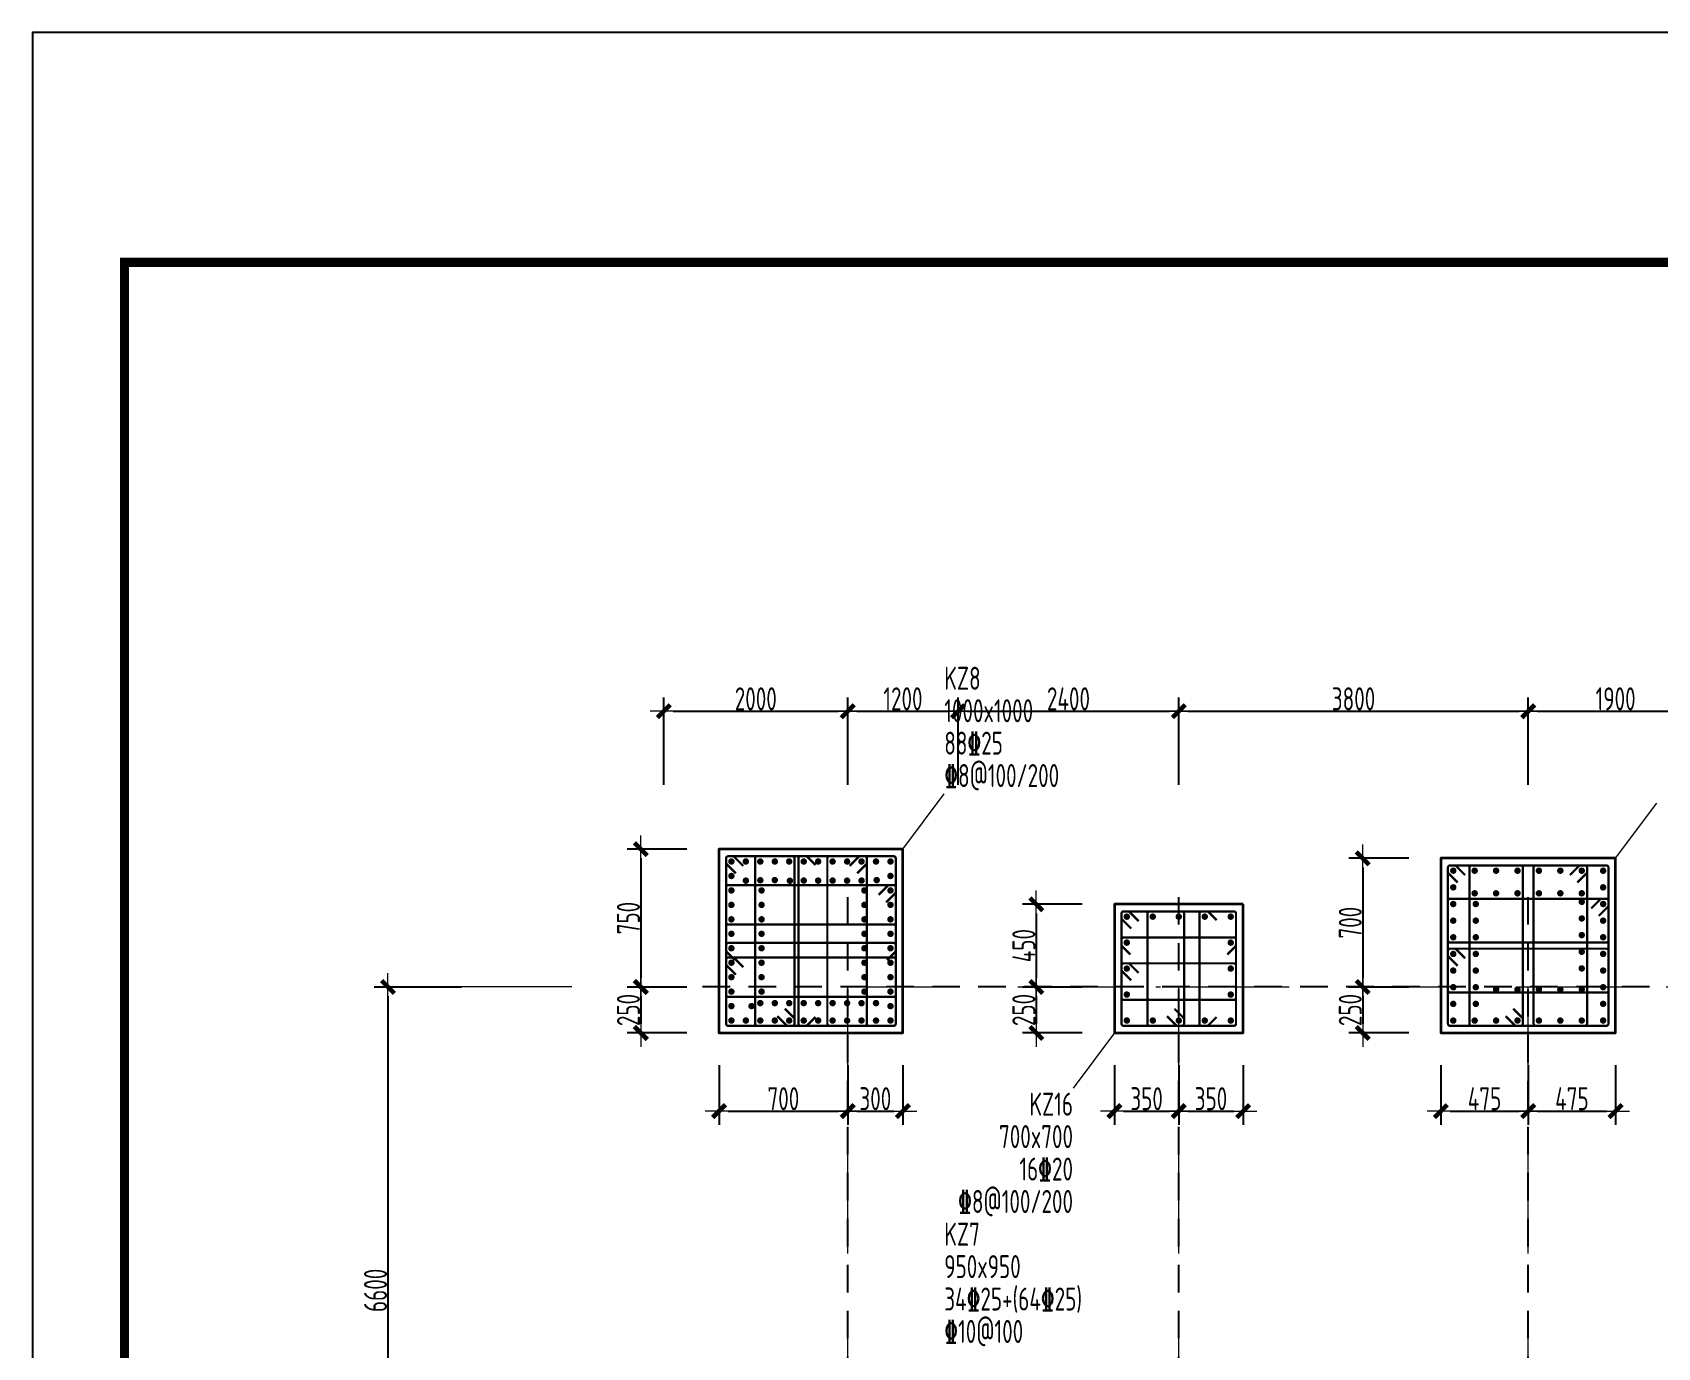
# Model space of a CAD drawing. Header units: millimetres. Extents: x 539196 to 807275, y 431843 to 1156631.
# Drawn here: x 603403 to 621074, y 1006237 to 1020543 of the extents above; entities that cross this region are included whole.
import ezdxf
from ezdxf.enums import TextEntityAlignment as Align

# ---------------------------------------------------------------- set-up
doc = ezdxf.new("R2010")
doc.units = ezdxf.units.MM
doc.header["$MEASUREMENT"] = 0
for name, pattern in [('DOTE', [2.42, 2, -0.2, 0.02, -0.2]), ('点划线', [1850, 1200, -300, 50, -300]), ('虚线', [500, 300, -200])]:
    doc.linetypes.add(name, pattern=pattern)
doc.layers.add('DOTE', color=1, linetype='DOTE')
doc.layers.add('PUB_TITLE', color=4, linetype='Continuous')
for name, color, linetype, lineweight in [('柱尺寸标注', 3, 'Continuous', 18), ('柱标注引线', 2, 'Continuous', 18), ('柱箍筋', 1, 'Continuous', 25), ('柱纵筋', 1, 'Continuous', 70), ('柱集中标注', 2, 'Continuous', 18), ('砼柱', 2, 'Continuous', 35), ('网格', 9, '点划线', 18), ('轴线标注', 3, 'Continuous', 18)]:
    doc.layers.add(name, color=color, linetype=linetype, lineweight=lineweight)
doc.styles.add('样式 1_yjk_yjk_yjk_yjk_yjk', font='yjkeng.shx', dxfattribs={"width": 0.7, "bigfont": 'yjkchn.shx'})
doc.dimstyles.new('盈建科结构_yjk_yjk_yjk_yjk_yjk', dxfattribs={"dimscale": 100, "dimtxt": 2.5, "dimasz": 1, "dimexe": 1.5, "dimexo": 0.625, "dimgap": 0.1, "dimtad": 1, "dimdec": 0, "dimrnd": 1, "dimzin": 0, "dimdsep": 46, "dimtxsty": '样式 1_yjk_yjk_yjk_yjk_yjk', "dimblk": '_yjkbk', "dimblk1": 'ARCHTICK', "dimblk2": 'ARCHTICK', "dimcen": 0.09, "dimadec": 0, "dimazin": 0, "dimtfac": 1, "dimtdec": 4, "dimtix": 1, "dimtmove": 2, "dimatfit": 3, "dimfxl": 0, "dimtolj": 1, "dimtzin": 0, "dimarcsym": 0})

# ---------------------------------------------------------------- blocks, each defined once
blk = doc.blocks.new('_yjkbk')
blk.add_line((-1, 0), (1.5, 0))
blk.add_lwpolyline([(-0.7, -0.7, 0.5, 0.5, 0), (0.7, 0.7, 0.5, 0.5, 0)], format="xyseb")
blk = doc.blocks.new('*D1628')
at = {"layer": 'Defpoints', "color": 0}
for p in [(610868, 1009659), (612268, 1009659), (612268, 1008809)]:
    blk.add_point(p, dxfattribs=at)
at = {"layer": '柱尺寸标注', "color": 0, "lineweight": -2}
for p, q in [((610868, 1009309), (610868, 1008659)), ((612268, 1009309), (612268, 1008659)), ((610968, 1008809), (612168, 1008809))]:
    blk.add_line(p, q, dxfattribs=at)
at = {"layer": '柱尺寸标注', "color": 0, "lineweight": -2, "xscale": 100, "yscale": 100, "zscale": 100, "rotation": 180}
blk.add_blockref('_yjkbk', (610868, 1008809), dxfattribs=at)
at = {"layer": '柱尺寸标注', "color": 0, "lineweight": -2, "xscale": 100, "yscale": 100, "zscale": 100}
blk.add_blockref('_yjkbk', (612268, 1008809), dxfattribs=at)
at = {"layer": '柱尺寸标注', "color": 0, "insert": (611568, 1008944), "char_height": 250, "attachment_point": 5, "style": '样式 1_yjk_yjk_yjk_yjk_yjk'}
blk.add_mtext('\\A1;700', dxfattribs=at)
blk = doc.blocks.new('_ARCHTICK')
at = {"color": 0, "linetype": 'ByBlock', "const_width": 0.15}
blk.add_lwpolyline([(-0.5, -0.5), (0.5, 0.5)], dxfattribs=at)
blk = doc.blocks.new('*D1629')
at = {"layer": 'Defpoints', "color": 0}
for p in [(612268, 1009659), (612868, 1009659), (612868, 1008809)]:
    blk.add_point(p, dxfattribs=at)
at = {"layer": '柱尺寸标注', "color": 0, "lineweight": -2}
for p, q in [((612268, 1009309), (612268, 1008659)), ((612868, 1009309), (612868, 1008659)), ((612368, 1008809), (612768, 1008809))]:
    blk.add_line(p, q, dxfattribs=at)
at = {"layer": '柱尺寸标注', "color": 0, "lineweight": -2, "xscale": 100, "yscale": 100, "zscale": 100, "rotation": 180}
blk.add_blockref('_yjkbk', (612268, 1008809), dxfattribs=at)
at = {"layer": '柱尺寸标注', "color": 0, "lineweight": -2, "xscale": 100, "yscale": 100, "zscale": 100}
blk.add_blockref('_yjkbk', (612868, 1008809), dxfattribs=at)
at = {"layer": '柱尺寸标注', "color": 0, "insert": (612568, 1008944), "char_height": 250, "attachment_point": 5, "style": '样式 1_yjk_yjk_yjk_yjk_yjk'}
blk.add_mtext('\\A1;300', dxfattribs=at)
blk = doc.blocks.new('*D1630')
at = {"layer": 'Defpoints', "color": 0}
for p in [(610868, 1011659), (610018, 1010159), (610868, 1010159)]:
    blk.add_point(p, dxfattribs=at)
at = {"layer": '柱尺寸标注', "color": 0, "lineweight": -2}
for p, q in [((610518, 1011659), (609868, 1011659)), ((610018, 1011559), (610018, 1010259)), ((610518, 1010159), (609868, 1010159))]:
    blk.add_line(p, q, dxfattribs=at)
at = {"layer": '柱尺寸标注', "color": 0, "lineweight": -2, "xscale": 100, "yscale": 100, "zscale": 100}
for p, rotation in [((610018, 1011659), 90), ((610018, 1010159), 270)]:
    blk.add_blockref('_yjkbk', p, dxfattribs=dict(at, rotation=rotation))
at = {"layer": '柱尺寸标注', "color": 0, "insert": (609883, 1010909), "char_height": 250, "attachment_point": 5, "rotation": 90, "style": '样式 1_yjk_yjk_yjk_yjk_yjk'}
blk.add_mtext('\\A1;750', dxfattribs=at)
blk = doc.blocks.new('*D1631')
at = {"layer": 'Defpoints', "color": 0}
for p in [(610868, 1010159), (610018, 1009659), (610868, 1009659)]:
    blk.add_point(p, dxfattribs=at)
at = {"layer": '柱尺寸标注', "color": 0, "lineweight": -2}
for p, q in [((610518, 1010159), (609868, 1010159)), ((610018, 1010059), (610018, 1009759)), ((610518, 1009659), (609868, 1009659))]:
    blk.add_line(p, q, dxfattribs=at)
at = {"layer": '柱尺寸标注', "color": 0, "lineweight": -2, "xscale": 100, "yscale": 100, "zscale": 100}
for p, rotation in [((610018, 1010159), 90), ((610018, 1009659), 270)]:
    blk.add_blockref('_yjkbk', p, dxfattribs=dict(at, rotation=rotation))
at = {"layer": '柱尺寸标注', "color": 0, "insert": (609883, 1009909), "char_height": 250, "attachment_point": 5, "rotation": 90, "style": '样式 1_yjk_yjk_yjk_yjk_yjk'}
blk.add_mtext('\\A1;250', dxfattribs=at)
blk = doc.blocks.new('*D1648')
at = {"layer": 'Defpoints', "color": 0}
for p in [(615168, 1009659), (615868, 1009659), (615868, 1008809)]:
    blk.add_point(p, dxfattribs=at)
at = {"layer": '柱尺寸标注', "color": 0, "lineweight": -2}
for p, q in [((615168, 1009309), (615168, 1008659)), ((615868, 1009309), (615868, 1008659)), ((615268, 1008809), (615768, 1008809))]:
    blk.add_line(p, q, dxfattribs=at)
at = {"layer": '柱尺寸标注', "color": 0, "lineweight": -2, "xscale": 100, "yscale": 100, "zscale": 100, "rotation": 180}
blk.add_blockref('_yjkbk', (615168, 1008809), dxfattribs=at)
at = {"layer": '柱尺寸标注', "color": 0, "lineweight": -2, "xscale": 100, "yscale": 100, "zscale": 100}
blk.add_blockref('_yjkbk', (615868, 1008809), dxfattribs=at)
at = {"layer": '柱尺寸标注', "color": 0, "insert": (615518, 1008944), "char_height": 250, "attachment_point": 5, "style": '样式 1_yjk_yjk_yjk_yjk_yjk'}
blk.add_mtext('\\A1;350', dxfattribs=at)
blk = doc.blocks.new('*D1649')
at = {"layer": 'Defpoints', "color": 0}
for p in [(615868, 1009659), (616568, 1009659), (616568, 1008809)]:
    blk.add_point(p, dxfattribs=at)
at = {"layer": '柱尺寸标注', "color": 0, "lineweight": -2}
for p, q in [((615868, 1009309), (615868, 1008659)), ((616568, 1009309), (616568, 1008659)), ((615968, 1008809), (616468, 1008809))]:
    blk.add_line(p, q, dxfattribs=at)
at = {"layer": '柱尺寸标注', "color": 0, "lineweight": -2, "xscale": 100, "yscale": 100, "zscale": 100, "rotation": 180}
blk.add_blockref('_yjkbk', (615868, 1008809), dxfattribs=at)
at = {"layer": '柱尺寸标注', "color": 0, "lineweight": -2, "xscale": 100, "yscale": 100, "zscale": 100}
blk.add_blockref('_yjkbk', (616568, 1008809), dxfattribs=at)
at = {"layer": '柱尺寸标注', "color": 0, "insert": (616218, 1008944), "char_height": 250, "attachment_point": 5, "style": '样式 1_yjk_yjk_yjk_yjk_yjk'}
blk.add_mtext('\\A1;350', dxfattribs=at)
blk = doc.blocks.new('*D1650')
at = {"layer": 'Defpoints', "color": 0}
for p in [(615168, 1011059), (614318, 1010159), (615168, 1010159)]:
    blk.add_point(p, dxfattribs=at)
at = {"layer": '柱尺寸标注', "color": 0, "lineweight": -2}
for p, q in [((614818, 1011059), (614168, 1011059)), ((614318, 1010959), (614318, 1010259)), ((614818, 1010159), (614168, 1010159))]:
    blk.add_line(p, q, dxfattribs=at)
at = {"layer": '柱尺寸标注', "color": 0, "lineweight": -2, "xscale": 100, "yscale": 100, "zscale": 100}
for p, rotation in [((614318, 1011059), 90), ((614318, 1010159), 270)]:
    blk.add_blockref('_yjkbk', p, dxfattribs=dict(at, rotation=rotation))
at = {"layer": '柱尺寸标注', "color": 0, "insert": (614183, 1010609), "char_height": 250, "attachment_point": 5, "rotation": 90, "style": '样式 1_yjk_yjk_yjk_yjk_yjk'}
blk.add_mtext('\\A1;450', dxfattribs=at)
blk = doc.blocks.new('*D1651')
at = {"layer": 'Defpoints', "color": 0}
for p in [(615168, 1010159), (614318, 1009659), (615168, 1009659)]:
    blk.add_point(p, dxfattribs=at)
at = {"layer": '柱尺寸标注', "color": 0, "lineweight": -2}
for p, q in [((614818, 1010159), (614168, 1010159)), ((614318, 1010059), (614318, 1009759)), ((614818, 1009659), (614168, 1009659))]:
    blk.add_line(p, q, dxfattribs=at)
at = {"layer": '柱尺寸标注', "color": 0, "lineweight": -2, "xscale": 100, "yscale": 100, "zscale": 100}
for p, rotation in [((614318, 1010159), 90), ((614318, 1009659), 270)]:
    blk.add_blockref('_yjkbk', p, dxfattribs=dict(at, rotation=rotation))
at = {"layer": '柱尺寸标注', "color": 0, "insert": (614183, 1009909), "char_height": 250, "attachment_point": 5, "rotation": 90, "style": '样式 1_yjk_yjk_yjk_yjk_yjk'}
blk.add_mtext('\\A1;250', dxfattribs=at)
blk = doc.blocks.new('*D1664')
at = {"layer": 'Defpoints', "color": 0}
for p in [(618718, 1009659), (619668, 1009659), (619668, 1008809)]:
    blk.add_point(p, dxfattribs=at)
at = {"layer": '柱尺寸标注', "color": 0, "lineweight": -2}
for p, q in [((618718, 1009309), (618718, 1008659)), ((619668, 1009309), (619668, 1008659)), ((618818, 1008809), (619568, 1008809))]:
    blk.add_line(p, q, dxfattribs=at)
at = {"layer": '柱尺寸标注', "color": 0, "lineweight": -2, "xscale": 100, "yscale": 100, "zscale": 100, "rotation": 180}
blk.add_blockref('_yjkbk', (618718, 1008809), dxfattribs=at)
at = {"layer": '柱尺寸标注', "color": 0, "lineweight": -2, "xscale": 100, "yscale": 100, "zscale": 100}
blk.add_blockref('_yjkbk', (619668, 1008809), dxfattribs=at)
at = {"layer": '柱尺寸标注', "color": 0, "insert": (619193, 1008944), "char_height": 250, "attachment_point": 5, "style": '样式 1_yjk_yjk_yjk_yjk_yjk'}
blk.add_mtext('\\A1;475', dxfattribs=at)
blk = doc.blocks.new('*D1665')
at = {"layer": 'Defpoints', "color": 0}
for p in [(619668, 1009659), (620618, 1009659), (620618, 1008809)]:
    blk.add_point(p, dxfattribs=at)
at = {"layer": '柱尺寸标注', "color": 0, "lineweight": -2}
for p, q in [((619668, 1009309), (619668, 1008659)), ((620618, 1009309), (620618, 1008659)), ((619768, 1008809), (620518, 1008809))]:
    blk.add_line(p, q, dxfattribs=at)
at = {"layer": '柱尺寸标注', "color": 0, "lineweight": -2, "xscale": 100, "yscale": 100, "zscale": 100, "rotation": 180}
blk.add_blockref('_yjkbk', (619668, 1008809), dxfattribs=at)
at = {"layer": '柱尺寸标注', "color": 0, "lineweight": -2, "xscale": 100, "yscale": 100, "zscale": 100}
blk.add_blockref('_yjkbk', (620618, 1008809), dxfattribs=at)
at = {"layer": '柱尺寸标注', "color": 0, "insert": (620143, 1008944), "char_height": 250, "attachment_point": 5, "style": '样式 1_yjk_yjk_yjk_yjk_yjk'}
blk.add_mtext('\\A1;475', dxfattribs=at)
blk = doc.blocks.new('*D1666')
at = {"layer": 'Defpoints', "color": 0}
for p in [(618718, 1011559), (617868, 1010159), (618718, 1010159)]:
    blk.add_point(p, dxfattribs=at)
at = {"layer": '柱尺寸标注', "color": 0, "lineweight": -2}
for p, q in [((618368, 1011559), (617718, 1011559)), ((617868, 1011459), (617868, 1010259)), ((618368, 1010159), (617718, 1010159))]:
    blk.add_line(p, q, dxfattribs=at)
at = {"layer": '柱尺寸标注', "color": 0, "lineweight": -2, "xscale": 100, "yscale": 100, "zscale": 100}
for p, rotation in [((617868, 1011559), 90), ((617868, 1010159), 270)]:
    blk.add_blockref('_yjkbk', p, dxfattribs=dict(at, rotation=rotation))
at = {"layer": '柱尺寸标注', "color": 0, "insert": (617733, 1010859), "char_height": 250, "attachment_point": 5, "rotation": 90, "style": '样式 1_yjk_yjk_yjk_yjk_yjk'}
blk.add_mtext('\\A1;700', dxfattribs=at)
blk = doc.blocks.new('*D1667')
at = {"layer": 'Defpoints', "color": 0}
for p in [(618718, 1010159), (617868, 1009659), (618718, 1009659)]:
    blk.add_point(p, dxfattribs=at)
at = {"layer": '柱尺寸标注', "color": 0, "lineweight": -2}
for p, q in [((618368, 1010159), (617718, 1010159)), ((617868, 1010059), (617868, 1009759)), ((618368, 1009659), (617718, 1009659))]:
    blk.add_line(p, q, dxfattribs=at)
at = {"layer": '柱尺寸标注', "color": 0, "lineweight": -2, "xscale": 100, "yscale": 100, "zscale": 100}
for p, rotation in [((617868, 1010159), 90), ((617868, 1009659), 270)]:
    blk.add_blockref('_yjkbk', p, dxfattribs=dict(at, rotation=rotation))
at = {"layer": '柱尺寸标注', "color": 0, "insert": (617733, 1009909), "char_height": 250, "attachment_point": 5, "rotation": 90, "style": '样式 1_yjk_yjk_yjk_yjk_yjk'}
blk.add_mtext('\\A1;250', dxfattribs=at)
blk = doc.blocks.new('*D18')
at = {"layer": 'Defpoints', "color": 0}
for p in [(612268, 1013159), (610268, 1010159), (612268, 1010159)]:
    blk.add_point(p, dxfattribs=at)
at = {"layer": '轴线标注', "color": 0, "lineweight": -2}
for p, q in [((610268, 1012359), (610268, 1013309)), ((612268, 1012359), (612268, 1013309)), ((610368, 1013159), (612168, 1013159))]:
    blk.add_line(p, q, dxfattribs=at)
at = {"layer": '轴线标注', "color": 0, "lineweight": -2, "xscale": 100, "yscale": 100, "zscale": 100, "rotation": 180}
blk.add_blockref('_yjkbk', (610268, 1013159), dxfattribs=at)
at = {"layer": '轴线标注', "color": 0, "lineweight": -2, "xscale": 100, "yscale": 100, "zscale": 100}
blk.add_blockref('_yjkbk', (612268, 1013159), dxfattribs=at)
at = {"layer": '轴线标注', "color": 0, "insert": (611268, 1013294), "char_height": 250, "attachment_point": 5, "style": '样式 1_yjk_yjk_yjk_yjk_yjk'}
blk.add_mtext('\\A1;2000', dxfattribs=at)
blk = doc.blocks.new('*D20')
at = {"layer": 'Defpoints', "color": 0}
for p in [(613468, 1013159), (612268, 1010159), (613468, 1010159)]:
    blk.add_point(p, dxfattribs=at)
at = {"layer": '轴线标注', "color": 0, "lineweight": -2}
for p, q in [((612268, 1012359), (612268, 1013309)), ((613468, 1012359), (613468, 1013309)), ((612368, 1013159), (613368, 1013159))]:
    blk.add_line(p, q, dxfattribs=at)
at = {"layer": '轴线标注', "color": 0, "lineweight": -2, "xscale": 100, "yscale": 100, "zscale": 100, "rotation": 180}
blk.add_blockref('_yjkbk', (612268, 1013159), dxfattribs=at)
at = {"layer": '轴线标注', "color": 0, "lineweight": -2, "xscale": 100, "yscale": 100, "zscale": 100}
blk.add_blockref('_yjkbk', (613468, 1013159), dxfattribs=at)
at = {"layer": '轴线标注', "color": 0, "insert": (612868, 1013294), "char_height": 250, "attachment_point": 5, "style": '样式 1_yjk_yjk_yjk_yjk_yjk'}
blk.add_mtext('\\A1;1200', dxfattribs=at)
blk = doc.blocks.new('*D22')
at = {"layer": 'Defpoints', "color": 0}
for p in [(615868, 1013159), (613468, 1010159), (615868, 1010159)]:
    blk.add_point(p, dxfattribs=at)
at = {"layer": '轴线标注', "color": 0, "lineweight": -2}
for p, q in [((613468, 1012359), (613468, 1013309)), ((615868, 1012359), (615868, 1013309)), ((613568, 1013159), (615768, 1013159))]:
    blk.add_line(p, q, dxfattribs=at)
at = {"layer": '轴线标注', "color": 0, "lineweight": -2, "xscale": 100, "yscale": 100, "zscale": 100, "rotation": 180}
blk.add_blockref('_yjkbk', (613468, 1013159), dxfattribs=at)
at = {"layer": '轴线标注', "color": 0, "lineweight": -2, "xscale": 100, "yscale": 100, "zscale": 100}
blk.add_blockref('_yjkbk', (615868, 1013159), dxfattribs=at)
at = {"layer": '轴线标注', "color": 0, "insert": (614668, 1013294), "char_height": 250, "attachment_point": 5, "style": '样式 1_yjk_yjk_yjk_yjk_yjk'}
blk.add_mtext('\\A1;2400', dxfattribs=at)
blk = doc.blocks.new('*D24')
at = {"layer": 'Defpoints', "color": 0}
for p in [(619668, 1013159), (615868, 1010159), (619668, 1010159)]:
    blk.add_point(p, dxfattribs=at)
at = {"layer": '轴线标注', "color": 0, "lineweight": -2}
for p, q in [((615868, 1012359), (615868, 1013309)), ((619668, 1012359), (619668, 1013309)), ((615968, 1013159), (619568, 1013159))]:
    blk.add_line(p, q, dxfattribs=at)
at = {"layer": '轴线标注', "color": 0, "lineweight": -2, "xscale": 100, "yscale": 100, "zscale": 100, "rotation": 180}
blk.add_blockref('_yjkbk', (615868, 1013159), dxfattribs=at)
at = {"layer": '轴线标注', "color": 0, "lineweight": -2, "xscale": 100, "yscale": 100, "zscale": 100}
blk.add_blockref('_yjkbk', (619668, 1013159), dxfattribs=at)
at = {"layer": '轴线标注', "color": 0, "insert": (617768, 1013294), "char_height": 250, "attachment_point": 5, "style": '样式 1_yjk_yjk_yjk_yjk_yjk'}
blk.add_mtext('\\A1;3800', dxfattribs=at)
blk = doc.blocks.new('*D26')
at = {"layer": 'Defpoints', "color": 0}
for p in [(621568, 1013159), (619668, 1010159), (621568, 1010159)]:
    blk.add_point(p, dxfattribs=at)
at = {"layer": '轴线标注', "color": 0, "lineweight": -2}
for p, q in [((619668, 1012359), (619668, 1013309)), ((621568, 1012359), (621568, 1013309)), ((619768, 1013159), (621468, 1013159))]:
    blk.add_line(p, q, dxfattribs=at)
at = {"layer": '轴线标注', "color": 0, "lineweight": -2, "xscale": 100, "yscale": 100, "zscale": 100, "rotation": 180}
blk.add_blockref('_yjkbk', (619668, 1013159), dxfattribs=at)
at = {"layer": '轴线标注', "color": 0, "lineweight": -2, "xscale": 100, "yscale": 100, "zscale": 100}
blk.add_blockref('_yjkbk', (621568, 1013159), dxfattribs=at)
at = {"layer": '轴线标注', "color": 0, "insert": (620618, 1013294), "char_height": 250, "attachment_point": 5, "style": '样式 1_yjk_yjk_yjk_yjk_yjk'}
blk.add_mtext('\\A1;1900', dxfattribs=at)
blk = doc.blocks.new('*D47')
at = {"layer": 'Defpoints', "color": 0}
for p in [(610268, 1010159), (607268, 1003559), (610268, 1003559)]:
    blk.add_point(p, dxfattribs=at)
at = {"layer": '轴线标注', "color": 0, "lineweight": -2}
for p, q in [((608068, 1010159), (607118, 1010159)), ((607268, 1010059), (607268, 1003659)), ((608068, 1003559), (607118, 1003559))]:
    blk.add_line(p, q, dxfattribs=at)
at = {"layer": '轴线标注', "color": 0, "lineweight": -2, "xscale": 100, "yscale": 100, "zscale": 100}
for p, rotation in [((607268, 1010159), 90), ((607268, 1003559), 270)]:
    blk.add_blockref('_yjkbk', p, dxfattribs=dict(at, rotation=rotation))
at = {"layer": '轴线标注', "color": 0, "insert": (607133, 1006859), "char_height": 250, "attachment_point": 5, "rotation": 90, "style": '样式 1_yjk_yjk_yjk_yjk_yjk'}
blk.add_mtext('\\A1;6600', dxfattribs=at)
blk = doc.blocks.new('jzzw')
at = {"layer": 'DOTE', "color": 1, "linetype": '虚线'}
for p, q in [((913786, 872027), (913786, 890469)), ((913786, 872027), (913786, 890469)), ((917386, 872027), (917386, 890469)), ((921186, 872027), (921186, 890469)), ((952506, 889349), (912186, 889349)), ((952506, 889349), (912186, 889349)), ((952506, 889349), (912186, 889349)), ((952506, 889349), (912186, 889349))]:
    blk.add_line(p, q, dxfattribs=at)

msp = doc.modelspace()

# ---------------------------------------------------------------- linework, layer by layer
at = {"layer": 'PUB_TITLE'}
msp.add_lwpolyline([(603402.6, 936443), (662802.6, 936443), (662802.6, 1020543), (603402.6, 1020543)], close=True, dxfattribs=at)
at = {"layer": 'PUB_TITLE', "const_width": 100}
msp.add_lwpolyline([(604402.6, 937443), (661802.6, 937443), (661802.6, 1018043), (604402.6, 1018043)], close=True, dxfattribs=at)
at = {"layer": '柱标注引线'}
for p, q in [((612867.6, 1011659.2), (613317.6, 1012259.2)), ((620617.6, 1011559.2), (621067.6, 1012159.2)), ((615167.6, 1009659.2), (614717.6, 1009059.2))]:
    msp.add_line(p, q, dxfattribs=at)
at = {"layer": '柱箍筋', "const_width": 25}
for points in [[(611131.6, 1011476.5), (611033.4, 1011574.8, 0.1989124), (611016.6, 1011581.7), (610968.8, 1011581.7, 0.4142136), (610945.1, 1011558), (610945.1, 1009760.5, 0.4142136), (610968.8, 1009736.7), (612766.3, 1009736.7, 0.4142136), (612790.1, 1009760.5), (612790.1, 1011558, 0.4142136), (612766.3, 1011581.7), (610968.8, 1011581.7, 0.4142136), (610945.1, 1011558), (610945.1, 1011510.2, 0.1989124), (610952, 1011493.5), (611050.3, 1011395.2)], [(611502.6, 1009842), (611600.9, 1009743.7, 0.1989124), (611617.7, 1009736.7), (611665.4, 1009736.7, 0.4142136), (611689.2, 1009760.5), (611689.2, 1011558, 0.4142136), (611665.4, 1011581.7), (611283.4, 1011581.7, 0.4142136), (611259.6, 1011558), (611259.6, 1009760.5, 0.4142136), (611283.4, 1009736.7), (611665.4, 1009736.7, 0.4142136), (611689.2, 1009760.5), (611689.2, 1009808.2, 0.1989124), (611682.2, 1009825), (611583.9, 1009923.3)], [(611918, 1009832.1), (611829.6, 1009743.7, -0.131362), (611802.9, 1009736.7), (611755.2, 1009736.7, -0.4142136), (611731.5, 1009760.5), (611731.5, 1011558, -0.4142136), (611755.2, 1011581.7), (611802.9, 1011581.7, -0.131362), (611829.6, 1011574.8), (611918, 1011486.4)], [(612289, 1011476.5), (612387.3, 1011574.8, -0.1989124), (612404.1, 1011581.7), (612451.8, 1011581.7, -0.4142136), (612475.5, 1011558), (612475.5, 1009760.5, -0.4142136), (612451.8, 1009736.7), (612069.7, 1009736.7, -0.4142136), (612046, 1009760.5), (612046, 1011558, -0.4142136), (612069.7, 1011581.7), (612451.8, 1011581.7, -0.4142136), (612475.5, 1011558), (612475.5, 1011510.2, -0.1989124), (612468.6, 1011493.5), (612370.3, 1011395.2)], [(618981.6, 1011376.5), (618883.4, 1011474.8, 0.1989124), (618866.6, 1011481.7), (618818.8, 1011481.7, 0.4142136), (618795.1, 1011458), (618795.1, 1009760.5, 0.4142136), (618818.8, 1009736.7), (620516.3, 1009736.7, 0.4142136), (620540.1, 1009760.5), (620540.1, 1011458, 0.4142136), (620516.3, 1011481.7), (618818.8, 1011481.7, 0.4142136), (618795.1, 1011458), (618795.1, 1011410.2, 0.1989124), (618802, 1011393.5), (618900.3, 1011295.2)], [(619422.1, 1009842), (619520.4, 1009743.7, 0.1989124), (619537.2, 1009736.7), (619584.9, 1009736.7, 0.4142136), (619608.7, 1009760.5), (619608.7, 1011458, 0.4142136), (619584.9, 1011481.7), (619051.7, 1011481.7, 0.4142136), (619027.9, 1011458), (619027.9, 1009760.5, 0.4142136), (619051.7, 1009736.7), (619584.9, 1009736.7, 0.4142136), (619608.7, 1009760.5), (619608.7, 1009808.2, 0.1989124), (619601.7, 1009825), (619503.4, 1009923.3)], [(620120.7, 1011376.5), (620219, 1011474.8, -0.1989124), (620235.8, 1011481.7), (620283.5, 1011481.7, -0.4142136), (620307.2, 1011458), (620307.2, 1009760.5, -0.4142136), (620283.5, 1009736.7), (619750.3, 1009736.7, -0.4142136), (619726.5, 1009760.5), (619726.5, 1011458, -0.4142136), (619750.3, 1011481.7), (620283.5, 1011481.7, -0.4142136), (620307.2, 1011458), (620307.2, 1011410.2, -0.1989124), (620300.3, 1011393.5), (620202, 1011295.2)], [(612684.9, 1011080.6), (612783.1, 1011178.9, 0.1989124), (612790.1, 1011195.7), (612790.1, 1011243.4, 0.4142136), (612766.3, 1011267.2), (610968.8, 1011267.2, 0.4142136), (610945.1, 1011243.4), (610945.1, 1010861.4, 0.4142136), (610968.8, 1010837.6), (612766.3, 1010837.6, 0.4142136), (612790.1, 1010861.4), (612790.1, 1011243.4, 0.4142136), (612766.3, 1011267.2), (612718.6, 1011267.2, 0.1989124), (612701.8, 1011260.2), (612603.5, 1011162)], [(620434.9, 1010933), (620533.1, 1011031.2, 0.1989124), (620540.1, 1011048), (620540.1, 1011095.8, 0.4142136), (620516.3, 1011119.5), (618818.8, 1011119.5, 0.4142136), (618795.1, 1011095.8), (618795.1, 1010666, 0.4142136), (618818.8, 1010642.3), (620516.3, 1010642.3, 0.4142136), (620540.1, 1010666), (620540.1, 1011095.8, 0.4142136), (620516.3, 1011119.5), (620468.6, 1011119.5, 0.1989124), (620451.8, 1011112.5), (620353.5, 1011014.3)], [(615431.6, 1010876.5), (615333.4, 1010974.8, 0.1989124), (615316.6, 1010981.7), (615268.8, 1010981.7, 0.4142136), (615245.1, 1010958), (615245.1, 1009760.5, 0.4142136), (615268.8, 1009736.7), (616466.3, 1009736.7, 0.4142136), (616490.1, 1009760.5), (616490.1, 1010958, 0.4142136), (616466.3, 1010981.7), (615268.8, 1010981.7, 0.4142136), (615245.1, 1010958), (615245.1, 1010910.2, 0.1989124), (615252, 1010893.5), (615350.3, 1010795.2)], [(615738.5, 1009842), (615836.8, 1009743.7, 0.1989124), (615853.6, 1009736.7), (615901.3, 1009736.7, 0.4142136), (615925.1, 1009760.5), (615925.1, 1010958, 0.4142136), (615901.3, 1010981.7), (615551.3, 1010981.7, 0.4142136), (615527.6, 1010958), (615527.6, 1009760.5, 0.4142136), (615551.3, 1009736.7), (615901.3, 1009736.7, 0.4142136), (615925.1, 1009760.5), (615925.1, 1009808.2, 0.1989124), (615918.1, 1009825), (615819.9, 1009923.3)], [(616279.1, 1009832.1), (616190.7, 1009743.7, -0.131362), (616164.1, 1009736.7), (616116.3, 1009736.7, -0.4142136), (616092.6, 1009760.5), (616092.6, 1010958, -0.4142136), (616116.3, 1010981.7), (616164.1, 1010981.7, -0.131362), (616190.7, 1010974.8), (616279.1, 1010886.4)], [(611040.4, 1010451.6), (610952, 1010540, -0.131362), (610945.1, 1010566.6), (610945.1, 1010614.3, -0.4142136), (610968.8, 1010638.1), (612766.3, 1010638.1, -0.4142136), (612790.1, 1010614.3), (612790.1, 1010566.6, -0.131362), (612783.1, 1010540), (612694.7, 1010451.6)], [(615340.4, 1010512.7), (615252, 1010601.1, -0.131362), (615245.1, 1010627.7), (615245.1, 1010675.5, -0.4142136), (615268.8, 1010699.2), (616466.3, 1010699.2, -0.4142136), (616490.1, 1010675.5), (616490.1, 1010627.7, -0.131362), (616483.1, 1010601.1), (616394.7, 1010512.7)], [(611050.3, 1010294.3), (610952, 1010392.5, -0.1989124), (610945.1, 1010409.3), (610945.1, 1010457.1, -0.4142136), (610968.8, 1010480.8), (612766.3, 1010480.8, -0.4142136), (612790.1, 1010457.1), (612790.1, 1010075, -0.4142136), (612766.3, 1010051.3), (610968.8, 1010051.3, -0.4142136), (610945.1, 1010075), (610945.1, 1010457.1, -0.4142136), (610968.8, 1010480.8), (611016.6, 1010480.8, -0.1989124), (611033.4, 1010473.9), (611131.6, 1010375.6)], [(615350.3, 1010230.2), (615252, 1010328.5, -0.1989124), (615245.1, 1010345.2), (615245.1, 1010393, -0.4142136), (615268.8, 1010416.7), (616466.3, 1010416.7, -0.4142136), (616490.1, 1010393), (616490.1, 1010043, -0.4142136), (616466.3, 1010019.2), (615268.8, 1010019.2, -0.4142136), (615245.1, 1010043), (615245.1, 1010393, -0.4142136), (615268.8, 1010416.7), (615316.6, 1010416.7, -0.1989124), (615333.4, 1010409.8), (615431.6, 1010311.5)], [(618900.3, 1010389.6), (618802, 1010487.9, -0.1989124), (618795.1, 1010504.7), (618795.1, 1010552.4, -0.4142136), (618818.8, 1010576.2), (620516.3, 1010576.2, -0.4142136), (620540.1, 1010552.4), (620540.1, 1010122.7, -0.4142136), (620516.3, 1010098.9), (618818.8, 1010098.9, -0.4142136), (618795.1, 1010122.7), (618795.1, 1010552.4, -0.4142136), (618818.8, 1010576.2), (618866.6, 1010576.2, -0.1989124), (618883.4, 1010569.2), (618981.6, 1010470.9)]]:
    msp.add_lwpolyline(points, format="xyb", dxfattribs=at)
at = {"layer": '柱纵筋', "const_width": 35}
for points in [[(611020.1, 1011524.2, 1), (610985.1, 1011524.2, 1)], [(611177.4, 1011524.2, 1), (611142.4, 1011524.2, 1)], [(611334.6, 1011524.2, 1), (611299.6, 1011524.2, 1)], [(611491.9, 1011524.2, 1), (611456.9, 1011524.2, 1)], [(611649.2, 1011524.2, 1), (611614.2, 1011524.2, 1)], [(611806.5, 1011524.2, 1), (611771.5, 1011524.2, 1)], [(611963.7, 1011524.2, 1), (611928.7, 1011524.2, 1)], [(612121, 1011524.2, 1), (612086, 1011524.2, 1)], [(612278.3, 1011524.2, 1), (612243.3, 1011524.2, 1)], [(612435.5, 1011524.2, 1), (612400.5, 1011524.2, 1)], [(612592.8, 1011524.2, 1), (612557.8, 1011524.2, 1)], [(612750.1, 1011524.2, 1), (612715.1, 1011524.2, 1)], [(611020.1, 1011367, 1), (610985.1, 1011367, 1)], [(611177.4, 1011316.2, 1), (611142.4, 1011316.2, 1)], [(611334.6, 1011320.4, 1), (611299.6, 1011320.4, 1)], [(611491.9, 1011322.4, 1), (611456.9, 1011322.4, 1)], [(611656.1, 1011315.1, 1), (611621.1, 1011315.1, 1)], [(611806.5, 1011317.6, 1), (611771.5, 1011317.6, 1)], [(611963.7, 1011316.2, 1), (611928.7, 1011316.2, 1)], [(612121, 1011316.8, 1), (612086, 1011316.8, 1)], [(612278.3, 1011316.2, 1), (612243.3, 1011316.2, 1)], [(612435.5, 1011316.8, 1), (612400.5, 1011316.8, 1)], [(612600.2, 1011321.9, 1), (612565.2, 1011321.9, 1)], [(612750.1, 1011367, 1), (612715.1, 1011367, 1)], [(618870.1, 1011424.2, 1), (618835.1, 1011424.2, 1)], [(619102.9, 1011424.2, 1), (619067.9, 1011424.2, 1)], [(619335.8, 1011424.2, 1), (619300.8, 1011424.2, 1)], [(619568.7, 1011424.2, 1), (619533.7, 1011424.2, 1)], [(619801.5, 1011424.2, 1), (619766.5, 1011424.2, 1)], [(620034.4, 1011424.2, 1), (619999.4, 1011424.2, 1)], [(620267.2, 1011424.2, 1), (620232.2, 1011424.2, 1)], [(620500.1, 1011424.2, 1), (620465.1, 1011424.2, 1)], [(611020.1, 1011209.7, 1), (610985.1, 1011209.7, 1)], [(611348.4, 1011209.7, 1), (611313.4, 1011209.7, 1)], [(612466.4, 1011209.7, 1), (612431.4, 1011209.7, 1)], [(612750.1, 1011209.7, 1), (612715.1, 1011209.7, 1)], [(618870.1, 1011243.1, 1), (618835.1, 1011243.1, 1)], [(619102.9, 1011178.4, 1), (619067.9, 1011178.4, 1)], [(619335.8, 1011178.4, 1), (619300.8, 1011178.4, 1)], [(619568.7, 1011178.4, 1), (619533.7, 1011178.4, 1)], [(619801.5, 1011178.4, 1), (619766.5, 1011178.4, 1)], [(620034.4, 1011178.4, 1), (619999.4, 1011178.4, 1)], [(620267.2, 1011178.4, 1), (620232.2, 1011178.4, 1)], [(620500.1, 1011243.1, 1), (620465.1, 1011243.1, 1)], [(611020.1, 1011052.4, 1), (610985.1, 1011052.4, 1)], [(611348.4, 1011052.4, 1), (611313.4, 1011052.4, 1)], [(612466.4, 1011052.4, 1), (612431.4, 1011052.4, 1)], [(612750.1, 1011052.4, 1), (612715.1, 1011052.4, 1)], [(615320.1, 1010924.2, 1), (615285.1, 1010924.2, 1)], [(615602.6, 1010924.2, 1), (615567.6, 1010924.2, 1)], [(615885.1, 1010924.2, 1), (615850.1, 1010924.2, 1)], [(616167.6, 1010924.2, 1), (616132.6, 1010924.2, 1)], [(616450.1, 1010924.2, 1), (616415.1, 1010924.2, 1)], [(618870.1, 1011062, 1), (618835.1, 1011062, 1)], [(619115.1, 1011062, 1), (619080.1, 1011062, 1)], [(620267.2, 1011085.8, 1), (620232.2, 1011085.8, 1)], [(620500.1, 1011062, 1), (620465.1, 1011062, 1)], [(611020.1, 1010895.1, 1), (610985.1, 1010895.1, 1)], [(611348.4, 1010895.1, 1), (611313.4, 1010895.1, 1)], [(612466.4, 1010895.1, 1), (612431.4, 1010895.1, 1)], [(612750.1, 1010895.1, 1), (612715.1, 1010895.1, 1)], [(618870.1, 1010880.9, 1), (618835.1, 1010880.9, 1)], [(619115.1, 1010880.9, 1), (619080.1, 1010880.9, 1)], [(620267.2, 1010904.6, 1), (620232.2, 1010904.6, 1)], [(620500.1, 1010880.9, 1), (620465.1, 1010880.9, 1)], [(611020.1, 1010737.9, 1), (610985.1, 1010737.9, 1)], [(611020.1, 1010580.6, 1), (610985.1, 1010580.6, 1)], [(611348.4, 1010737.9, 1), (611313.4, 1010737.9, 1)], [(611348.4, 1010580.6, 1), (611313.4, 1010580.6, 1)], [(612466.4, 1010737.9, 1), (612431.4, 1010737.9, 1)], [(612466.4, 1010580.6, 1), (612431.4, 1010580.6, 1)], [(612750.1, 1010737.9, 1), (612715.1, 1010737.9, 1)], [(612750.1, 1010580.6, 1), (612715.1, 1010580.6, 1)], [(615320.1, 1010641.7, 1), (615285.1, 1010641.7, 1)], [(616450.1, 1010641.7, 1), (616415.1, 1010641.7, 1)], [(618870.1, 1010699.8, 1), (618835.1, 1010699.8, 1)], [(619115.1, 1010699.8, 1), (619080.1, 1010699.8, 1)], [(620267.2, 1010723.5, 1), (620232.2, 1010723.5, 1)], [(620500.1, 1010699.8, 1), (620465.1, 1010699.8, 1)], [(611020.1, 1010423.3, 1), (610985.1, 1010423.3, 1)], [(611348.4, 1010423.3, 1), (611313.4, 1010423.3, 1)], [(612466.4, 1010423.3, 1), (612431.4, 1010423.3, 1)], [(612750.1, 1010423.3, 1), (612715.1, 1010423.3, 1)], [(618870.1, 1010518.7, 1), (618835.1, 1010518.7, 1)], [(619115.1, 1010518.7, 1), (619080.1, 1010518.7, 1)], [(620267.2, 1010542.4, 1), (620232.2, 1010542.4, 1)], [(620500.1, 1010518.7, 1), (620465.1, 1010518.7, 1)], [(611020.1, 1010266, 1), (610985.1, 1010266, 1)], [(611348.4, 1010266, 1), (611313.4, 1010266, 1)], [(612466.4, 1010266, 1), (612431.4, 1010266, 1)], [(612750.1, 1010266, 1), (612715.1, 1010266, 1)], [(615320.1, 1010359.2, 1), (615285.1, 1010359.2, 1)], [(616450.1, 1010359.2, 1), (616415.1, 1010359.2, 1)], [(618870.1, 1010337.6, 1), (618835.1, 1010337.6, 1)], [(619115.1, 1010337.6, 1), (619080.1, 1010337.6, 1)], [(620267.2, 1010361.3, 1), (620232.2, 1010361.3, 1)], [(620500.1, 1010337.6, 1), (620465.1, 1010337.6, 1)], [(611020.1, 1010108.8, 1), (610985.1, 1010108.8, 1)], [(611348.4, 1010108.8, 1), (611313.4, 1010108.8, 1)], [(612466.4, 1010108.8, 1), (612431.4, 1010108.8, 1)], [(612750.1, 1010108.8, 1), (612715.1, 1010108.8, 1)], [(615320.1, 1010076.7, 1), (615285.1, 1010076.7, 1)], [(616450.1, 1010076.7, 1), (616415.1, 1010076.7, 1)], [(618870.1, 1010156.4, 1), (618835.1, 1010156.4, 1)], [(619115.1, 1010156.4, 1), (619080.1, 1010156.4, 1)], [(619335.8, 1010132.7, 1), (619300.8, 1010132.7, 1)], [(619568.7, 1010132.7, 1), (619533.7, 1010132.7, 1)], [(619801.5, 1010132.7, 1), (619766.5, 1010132.7, 1)], [(620034.4, 1010132.7, 1), (619999.4, 1010132.7, 1)], [(620267.2, 1010132.7, 1), (620232.2, 1010132.7, 1)], [(620500.1, 1010156.4, 1), (620465.1, 1010156.4, 1)], [(611020.1, 1009951.5, 1), (610985.1, 1009951.5, 1)], [(611239, 1009951.5, 1), (611204, 1009951.5, 1)], [(611334.6, 1009983.6, 1), (611299.6, 1009983.6, 1)], [(611491.9, 1009983.6, 1), (611456.9, 1009983.6, 1)], [(611649.2, 1009983.6, 1), (611614.2, 1009983.6, 1)], [(611806.5, 1009983.6, 1), (611771.5, 1009983.6, 1)], [(611963.7, 1009983.6, 1), (611928.7, 1009983.6, 1)], [(612121, 1009983.6, 1), (612086, 1009983.6, 1)], [(612278.3, 1009983.6, 1), (612243.3, 1009983.6, 1)], [(612435.5, 1009983.6, 1), (612400.5, 1009983.6, 1)], [(612592.8, 1009983.6, 1), (612557.8, 1009983.6, 1)], [(612750.1, 1009951.5, 1), (612715.1, 1009951.5, 1)], [(618870.1, 1009975.3, 1), (618835.1, 1009975.3, 1)], [(619115.1, 1009975.3, 1), (619080.1, 1009975.3, 1)], [(620500.1, 1009975.3, 1), (620465.1, 1009975.3, 1)], [(611020.1, 1009794.2, 1), (610985.1, 1009794.2, 1)], [(611177.4, 1009794.2, 1), (611142.4, 1009794.2, 1)], [(611334.6, 1009794.2, 1), (611299.6, 1009794.2, 1)], [(611491.9, 1009794.2, 1), (611456.9, 1009794.2, 1)], [(611649.2, 1009794.2, 1), (611614.2, 1009794.2, 1)], [(611806.5, 1009794.2, 1), (611771.5, 1009794.2, 1)], [(611963.7, 1009794.2, 1), (611928.7, 1009794.2, 1)], [(612121, 1009794.2, 1), (612086, 1009794.2, 1)], [(612278.3, 1009794.2, 1), (612243.3, 1009794.2, 1)], [(612435.5, 1009794.2, 1), (612400.5, 1009794.2, 1)], [(612592.8, 1009794.2, 1), (612557.8, 1009794.2, 1)], [(612750.1, 1009794.2, 1), (612715.1, 1009794.2, 1)], [(615320.1, 1009794.2, 1), (615285.1, 1009794.2, 1)], [(615602.6, 1009794.2, 1), (615567.6, 1009794.2, 1)], [(615885.1, 1009794.2, 1), (615850.1, 1009794.2, 1)], [(616167.6, 1009794.2, 1), (616132.6, 1009794.2, 1)], [(616450.1, 1009794.2, 1), (616415.1, 1009794.2, 1)], [(618870.1, 1009794.2, 1), (618835.1, 1009794.2, 1)], [(619102.9, 1009794.2, 1), (619067.9, 1009794.2, 1)], [(619335.8, 1009794.2, 1), (619300.8, 1009794.2, 1)], [(619568.7, 1009794.2, 1), (619533.7, 1009794.2, 1)], [(619801.5, 1009794.2, 1), (619766.5, 1009794.2, 1)], [(620034.4, 1009794.2, 1), (619999.4, 1009794.2, 1)], [(620267.2, 1009794.2, 1), (620232.2, 1009794.2, 1)], [(620500.1, 1009794.2, 1), (620465.1, 1009794.2, 1)]]:
    msp.add_lwpolyline(points, format="xyb", close=True, dxfattribs=at)
at = {"layer": '砼柱'}
for points in [[(612867.6, 1011659.2), (610867.6, 1011659.2), (610867.6, 1009659.2), (612867.6, 1009659.2)], [(620617.6, 1011559.2), (618717.6, 1011559.2), (618717.6, 1009659.2), (620617.6, 1009659.2)], [(616567.6, 1011059.2), (615167.6, 1011059.2), (615167.6, 1009659.2), (616567.6, 1009659.2)]]:
    msp.add_lwpolyline(points, close=True, dxfattribs=at)
at = {"layer": '网格'}
for p, q in [((612267.6, 1003559.2), (612267.6, 1010159.2)), ((612267.6, 1010159.2), (615867.6, 1010159.2)), ((615867.6, 1003559.2), (615867.6, 1010159.2)), ((615867.6, 1010159.2), (619667.6, 1010159.2)), ((619667.6, 1003559.2), (619667.6, 1010159.2)), ((619667.6, 1010159.2), (623467.6, 1010159.2))]:
    msp.add_line(p, q, dxfattribs=at)
at = {"layer": '轴线标注'}
msp.add_line((609267.6, 1010159.2), (607667.6, 1010159.2), dxfattribs=at)

# ---------------------------------------------------------------- block references
msp.add_blockref('jzzw', (-301518.2, 120810.3))

# ---------------------------------------------------------------- texts
at = {"layer": '柱集中标注', "linetype": 'Continuous', "style": '样式 1_yjk_yjk_yjk_yjk_yjk', "width": 0.7}
for s, p in [('KZ8', (613317.6, 1013317.5)), ('1000x1000', (613317.6, 1012964.7)), ('88\x8425', (613317.6, 1012612)), ('\x848@100/200', (613317.6, 1012259.2)), ('KZ7', (613317.6, 1007270.2)), ('950x950', (613317.6, 1006917.5)), ('34\x8425+(64\x8425)', (613317.6, 1006564.7)), ('\x8410@100', (613317.6, 1006212))]:
    msp.add_text(s, height=250, dxfattribs=at).set_placement(p, align=Align.BOTTOM_LEFT)
for s, p in [('KZ16', (614717.6, 1009009.2)), ('700x700', (614717.6, 1008656.5)), ('16\x8420', (614717.6, 1008303.7)), ('\x848@100/200', (614717.6, 1007951))]:
    msp.add_text(s, height=250, dxfattribs=at).set_placement(p, align=Align.TOP_RIGHT)

# ---------------------------------------------------------------- dimensions: what is measured, and where the dimension line sits
at = {"layer": '柱尺寸标注'}
for p1, p2, picture, middle in [((610867.6, 1011659.2), (610867.6, 1010159.2), '*D1630', (609882.6, 1010909.2)), ((618717.6, 1011559.2), (618717.6, 1010159.2), '*D1666', (617732.6, 1010859.2)), ((615167.6, 1011059.2), (615167.6, 1010159.2), '*D1650', (614182.6, 1010609.2)), ((610867.6, 1010159.2), (610867.6, 1009659.2), '*D1631', (609882.6, 1009909.2)), ((615167.6, 1010159.2), (615167.6, 1009659.2), '*D1651', (614182.6, 1009909.2)), ((618717.6, 1010159.2), (618717.6, 1009659.2), '*D1667', (617732.6, 1009909.2)), ((610867.6, 1009659.2), (612267.6, 1009659.2), '*D1628', (611567.6, 1008944.2)), ((612267.6, 1009659.2), (612867.6, 1009659.2), '*D1629', (612567.6, 1008944.2)), ((615167.6, 1009659.2), (615867.6, 1009659.2), '*D1648', (615517.6, 1008944.2)), ((615867.6, 1009659.2), (616567.6, 1009659.2), '*D1649', (616217.6, 1008944.2)), ((618717.6, 1009659.2), (619667.6, 1009659.2), '*D1664', (619192.6, 1008944.2)), ((619667.6, 1009659.2), (620617.6, 1009659.2), '*D1665', (620142.6, 1008944.2))]:
    dim = msp.add_aligned_dim(p1=p1, p2=p2, distance=-850, dimstyle='盈建科结构_yjk_yjk_yjk_yjk_yjk', override={"dimscale": 100, "dimtxt": 2.5, "dimasz": 1, "dimexe": 1.5, "dimexo": 3.5, "dimgap": 0.1, "dimtad": 1, "dimlfac": 0.5, "dimrnd": 5, "dimdle": 0, "dimfxlon": 0}, dxfattribs=at)
    dim.commit()
    dim.dimension.update_dxf_attribs({"geometry": picture, "text_midpoint": middle})
at = {"layer": '轴线标注'}
for p1, p2, distance, picture, middle in [((610267.6, 1010159.2), (612267.6, 1010159.2), 3000, '*D18', (611267.6, 1013294.2)), ((612267.6, 1010159.2), (613467.6, 1010159.2), 3000, '*D20', (612867.6, 1013294.2)), ((613467.6, 1010159.2), (615867.6, 1010159.2), 3000, '*D22', (614667.6, 1013294.2)), ((615867.6, 1010159.2), (619667.6, 1010159.2), 3000, '*D24', (617767.6, 1013294.2)), ((619667.6, 1010159.2), (621567.6, 1010159.2), 3000, '*D26', (620617.6, 1013294.2)), ((610267.6, 1010159.2), (610267.6, 1003559.2), -3000, '*D47', (607132.6, 1006859.2))]:
    dim = msp.add_aligned_dim(p1=p1, p2=p2, distance=distance, dimstyle='盈建科结构_yjk_yjk_yjk_yjk_yjk', override={"dimscale": 100, "dimtxt": 2.5, "dimasz": 1, "dimexe": 1.5, "dimexo": 22, "dimgap": 0.1, "dimtad": 1, "dimlfac": 1, "dimrnd": 5, "dimdle": 0, "dimfxlon": 0}, dxfattribs=at)
    dim.commit()
    dim.dimension.update_dxf_attribs({"geometry": picture, "text_midpoint": middle})

doc.saveas('drawing.dxf')
